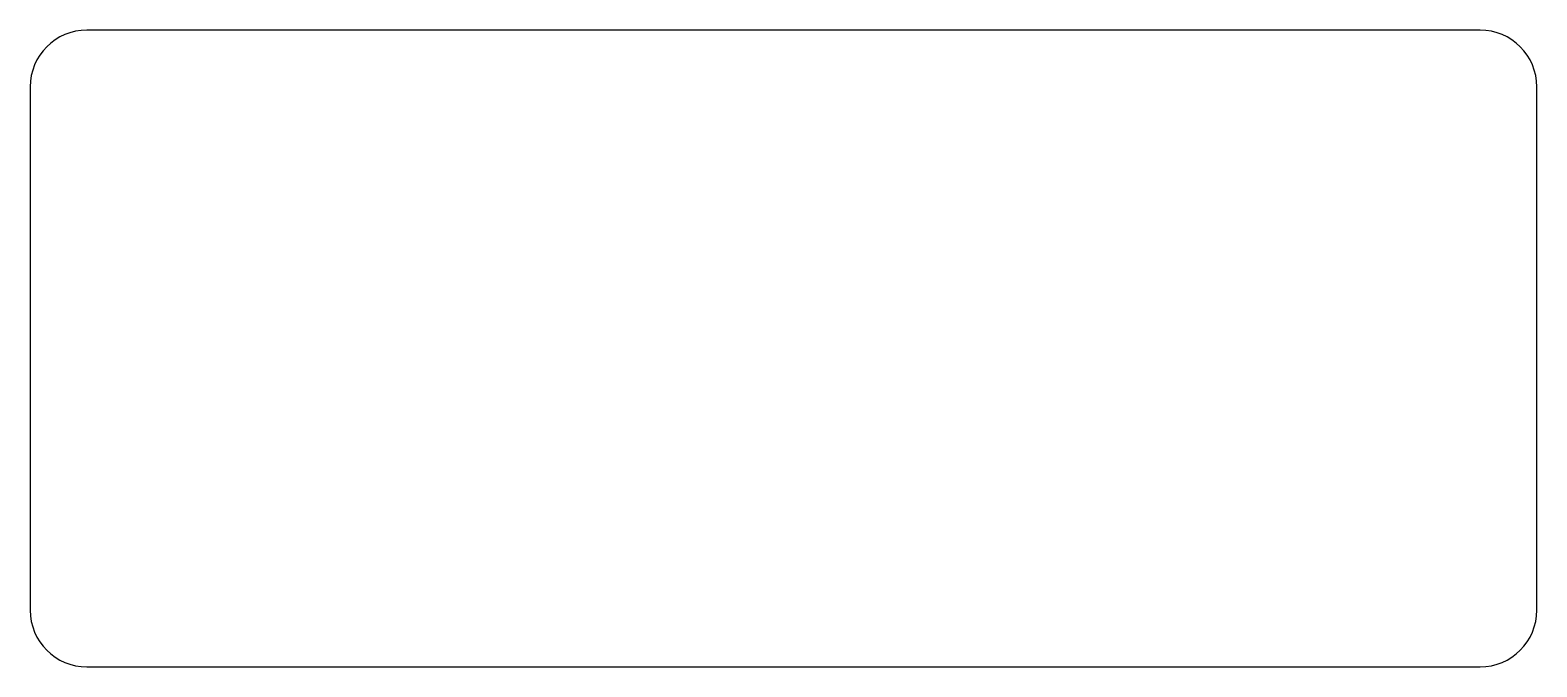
# Model space of a CAD drawing. Header units: millimetres. Extents: x 102.9 to 156.1, y -72.2 to -49.8.
import ezdxf

# ---------------------------------------------------------------- set-up
doc = ezdxf.new("R2010")
doc.units = ezdxf.units.MM

msp = doc.modelspace()

# ---------------------------------------------------------------- linework, layer by layer
at = {"linetype": 'CONTINUOUS'}
for p, q in [((154.075, -49.775), (104.925, -49.775)), ((102.925, -51.775), (102.925, -70.225)), ((156.075, -70.225), (156.075, -51.775)), ((104.925, -72.225), (154.075, -72.225))]:
    msp.add_line(p, q, dxfattribs=at)
for centre, start, end in [((104.925, -51.775), 90, 180), ((154.075, -51.775), 0, 90), ((104.925, -70.225), 180, 270), ((154.075, -70.225), 270, 0)]:
    msp.add_arc(centre, 2, start, end, dxfattribs=at)

doc.saveas('drawing.dxf')
